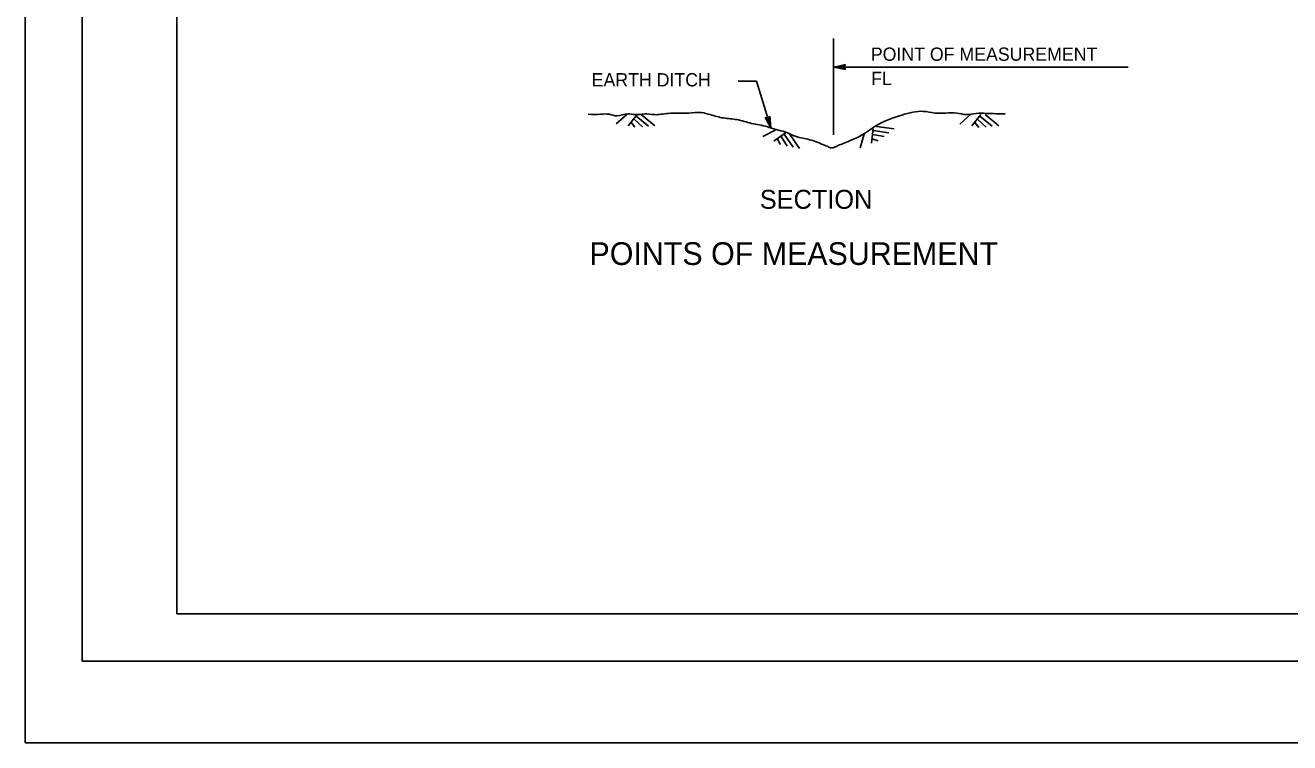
# Model space of a CAD drawing. Extents: x -893 to 867, y -474 to 712.
# Drawn here: x -893 to -226, y -474 to -95 of the extents above; entities that cross this region are included whole.
import ezdxf

# ---------------------------------------------------------------- set-up
doc = ezdxf.new("R2010")
doc.units = 0
for name, color, linetype in [('border_PLOTTING-ELEMENTS', 7, 'Continuous'), ('border_rw_22x34_Cut_Lines', 7, 'Continuous'), ('border_SHEET', 7, 'Continuous'), ('ls_DETAIL-anno', 7, 'Continuous'), ('rd_PROFILE-OG', 7, 'Continuous')]:
    doc.layers.add(name, color=color, linetype=linetype)

msp = doc.modelspace()

# ---------------------------------------------------------------- linework, layer by layer
at = {"layer": 'border_PLOTTING-ELEMENTS'}
for points in [[(-893.45, -474.04), (866.55, -474.04), (866.55, 711.96), (-893.45, 711.96)], [(-863.45, -431.04), (836.55, -431.04), (836.55, 668.96), (-863.45, 668.96)]]:
    msp.add_lwpolyline(points, close=True, dxfattribs=at)
at = {"layer": 'border_rw_22x34_Cut_Lines'}
for p, q in [((-863.45, 668.96), (-863.45, -431.04)), ((-863.45, -431.04), (836.55, -431.04))]:
    msp.add_line(p, q, dxfattribs=at)
at = {"layer": 'border_SHEET'}
for p, q in [((-813.45, 643.96), (-813.45, -406.04)), ((-813.45, -406.04), (811.55, -406.04))]:
    msp.add_line(p, q, dxfattribs=at)
at = {"layer": 'ls_DETAIL-anno'}
for p, q in [((-466.6, -153.26), (-466.6, -102.43)), ((-466.33, -117.48), (-460.33, -116.15)), ((-460.33, -118.82), (-466.33, -117.48)), ((-466.33, -117.48), (-466.33, -117.48)), ((-466.33, -117.48), (-311.04, -117.48)), ((-460.55, -118.46), (-464.95, -117.48)), ((-464.94, -117.48), (-460.57, -116.51)), ((-463.57, -117.48), (-460.74, -116.86)), ((-460.78, -118.1), (-463.57, -117.48)), ((-462.19, -117.48), (-460.98, -117.22)), ((-460.96, -117.76), (-462.19, -117.48)), ((-460.33, -116.15), (-461.13, -117.48)), ((-461.13, -117.48), (-460.33, -118.82)), ((-460.33, -116.15), (-460.33, -116.15)), ((-460.33, -118.82), (-460.33, -118.82)), ((-517.04, -124.93), (-507.38, -124.93)), ((-507.38, -124.93), (-499.79, -149.52)), ((-499.79, -149.52), (-502.83, -144.18)), ((-502.83, -144.18), (-502.83, -144.18)), ((-502.83, -144.18), (-501.32, -144.55)), ((-500.2, -148.19), (-502.41, -144.3)), ((-500.6, -146.88), (-502.03, -144.36)), ((-501.01, -145.56), (-501.62, -144.48)), ((-501.32, -144.55), (-500.28, -143.39)), ((-501.11, -144.3), (-501.01, -145.56)), ((-500.83, -144.03), (-500.6, -146.88)), ((-500.55, -143.7), (-500.19, -148.2)), ((-500.28, -143.39), (-500.28, -143.39)), ((-500.28, -143.39), (-499.79, -149.52)), ((-499.79, -149.52), (-499.79, -149.52))]:
    msp.add_line(p, q, dxfattribs=at)
at = {"layer": 'rd_PROFILE-OG'}
for p, q in [((-575.77, -142.47), (-581.47, -147.54)), ((-570.37, -142.51), (-575.07, -148.49)), ((-573.57, -146.77), (-571.51, -149.3)), ((-572.01, -145.05), (-567.61, -149.06)), ((-570.83, -143.4), (-564.39, -148.71)), ((-568.17, -142.53), (-560.96, -148.46)), ((-394.25, -142.54), (-399.95, -147.62)), ((-388.85, -142.58), (-393.55, -148.56)), ((-392.05, -146.85), (-389.99, -149.38)), ((-390.49, -145.13), (-386.09, -149.14)), ((-389.31, -143.48), (-382.87, -148.78)), ((-386.65, -142.61), (-379.44, -148.54)), ((-497.19, -150.71), (-504.04, -154.07)), ((-491.99, -152.19), (-498.12, -156.7)), ((-492.68, -152.93), (-487.89, -159.77)), ((-489.88, -152.8), (-484.53, -160.45)), ((-450.4, -152.88), (-452.55, -160.21)), ((-445.8, -150.04), (-446.61, -157.61)), ((-445.84, -153.07), (-439.99, -154.13)), ((-445.72, -151.05), (-437.44, -152.13)), ((-443.93, -148.9), (-434.67, -150.1)), ((-496.22, -155.44), (-494.91, -158.43)), ((-494.25, -154.21), (-491.09, -159.25)), ((-446.25, -155.36), (-443.16, -156.41))]:
    msp.add_line(p, q, dxfattribs=at)
for points in [[(-596.17, -142.41), (-589.62, -142.41), (-585.03, -142.41), (-581.1, -143.29), (-575.2, -142.19), (-571.49, -142.63), (-566.47, -142.19), (-561.22, -142.63), (-554.02, -141.97), (-543.31, -141.76), (-536.32, -141.54), (-531.73, -142.63), (-524.75, -144.38), (-517.76, -145.25), (-509.89, -147.22), (-501.81, -148.96), (-497.01, -150.49), (-491.98, -151.8), (-488.05, -153.55), (-483.68, -154.86), (-476.69, -156.61), (-472.98, -158.14), (-469.88, -159.34)], [(-464.55, -158.99), (-464.02, -158.79), (-450.92, -152.9), (-441.96, -147.22), (-435.19, -144.38), (-430.6, -142.85), (-424.71, -141.32), (-419.25, -140.88), (-413.13, -141.76), (-407.45, -141.76), (-401.56, -141.76), (-396.75, -142.63), (-391.29, -141.97), (-385.83, -141.97), (-376, -142.19)], [(-469.88, -159.34), (-468.17, -160.11), (-467.08, -160.11), (-464.55, -158.99)]]:
    msp.add_spline(points, degree=3, dxfattribs=at)

# ---------------------------------------------------------------- texts
at = {"layer": 'ls_DETAIL-anno'}
for s, height, p in [('POINT OF MEASUREMENT', 7, (-446.96, -114.2)), ('FL', 7, (-446.82, -127)), ('EARTH DITCH', 7, (-594.36, -127.73)), ('SECTION', 10, (-505.58, -192.3)), ('POINTS OF MEASUREMENT', 12, (-595.51, -221.95))]:
    msp.add_text(s, height=height, dxfattribs=at).set_placement(p)

doc.saveas('drawing.dxf')
